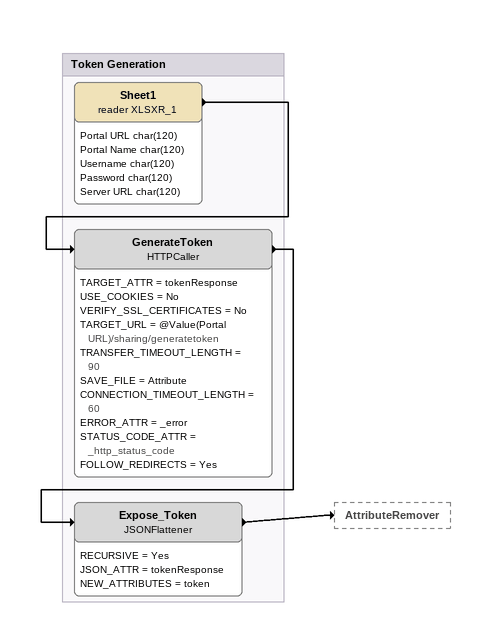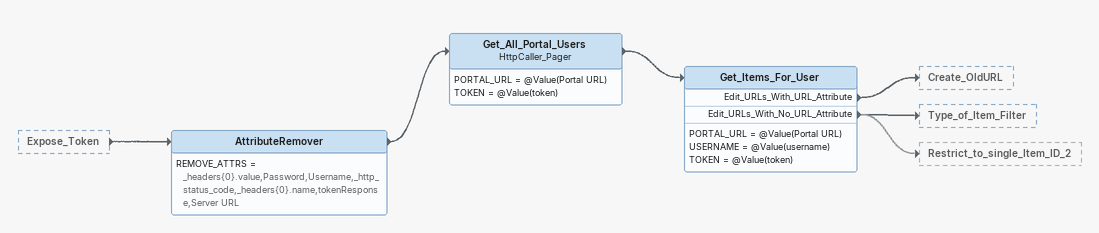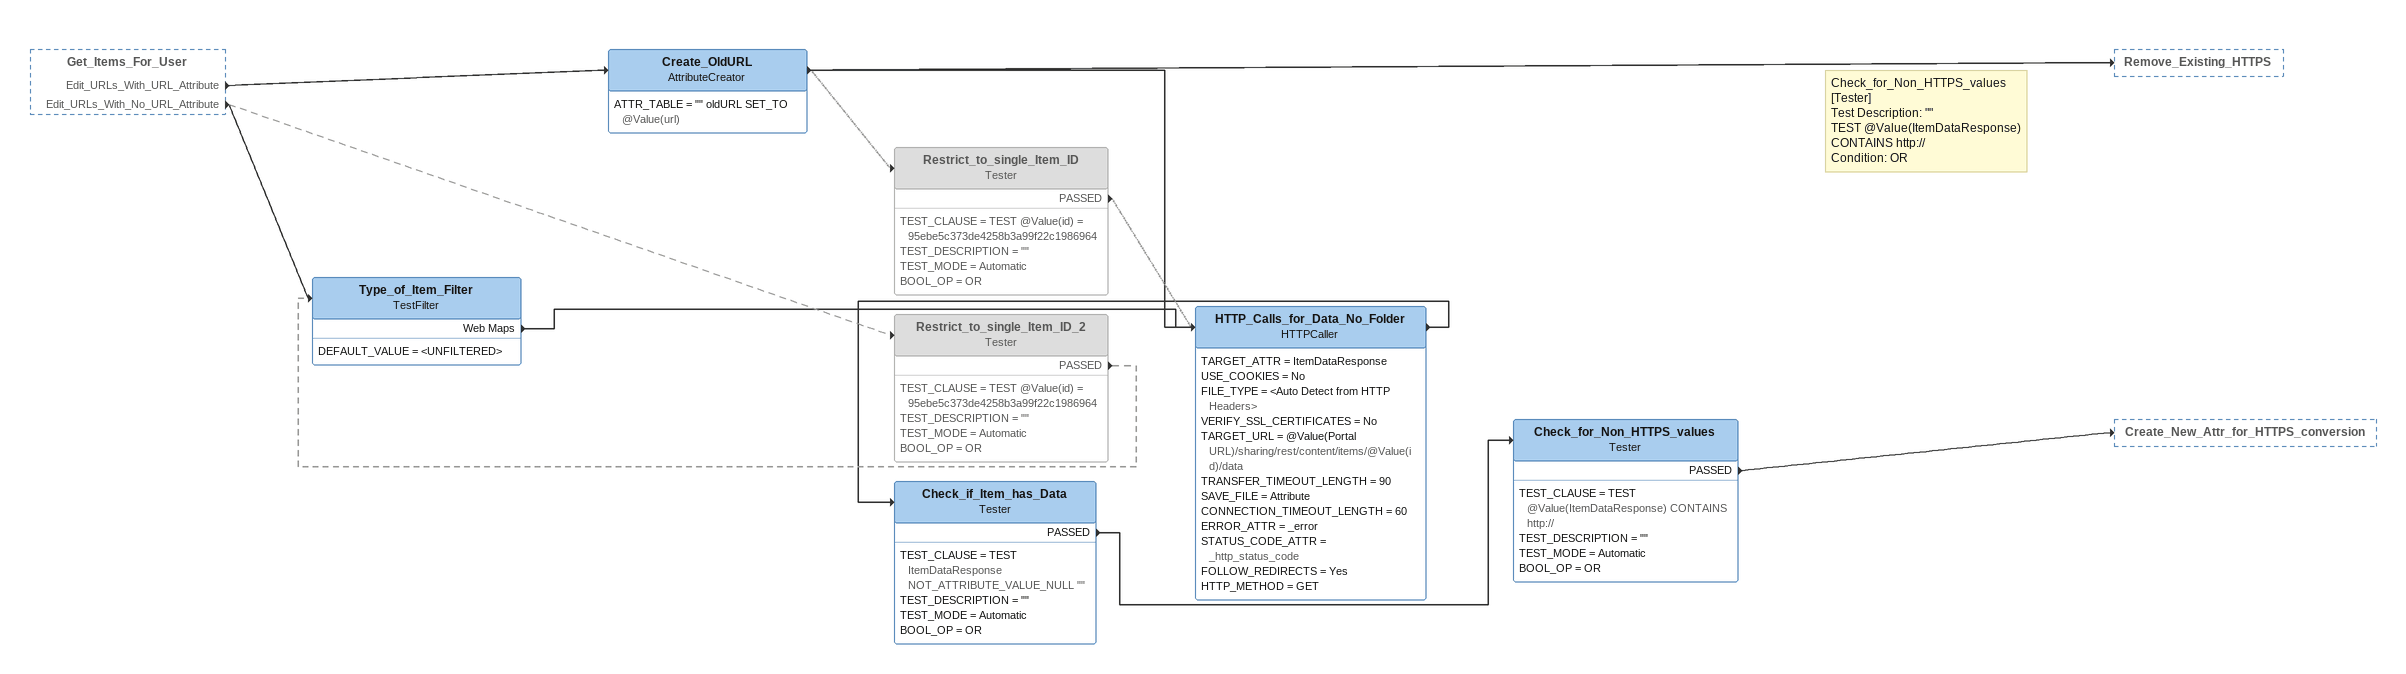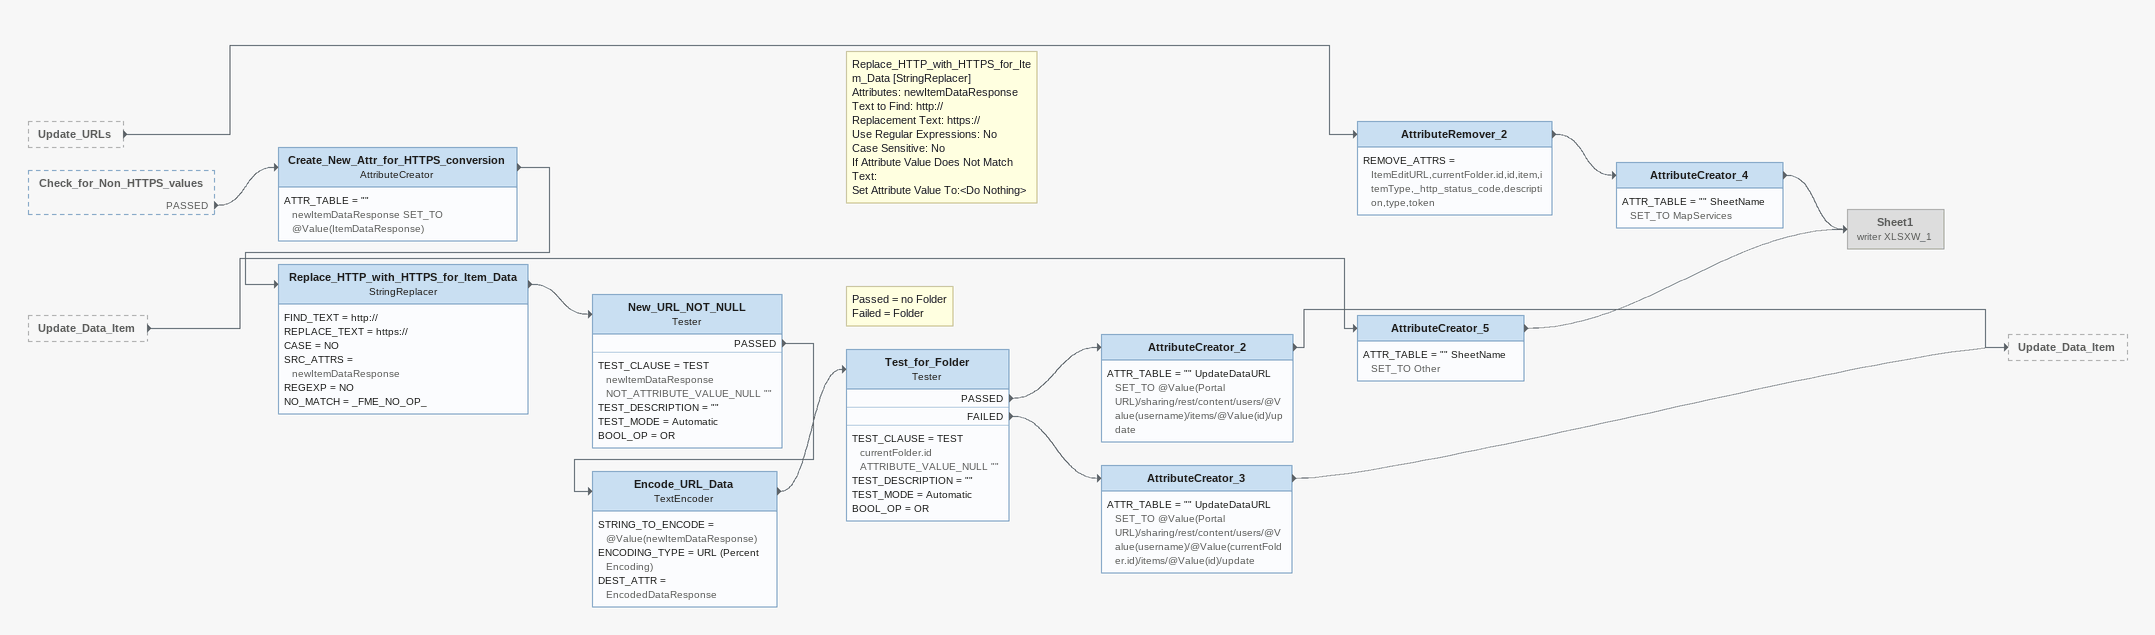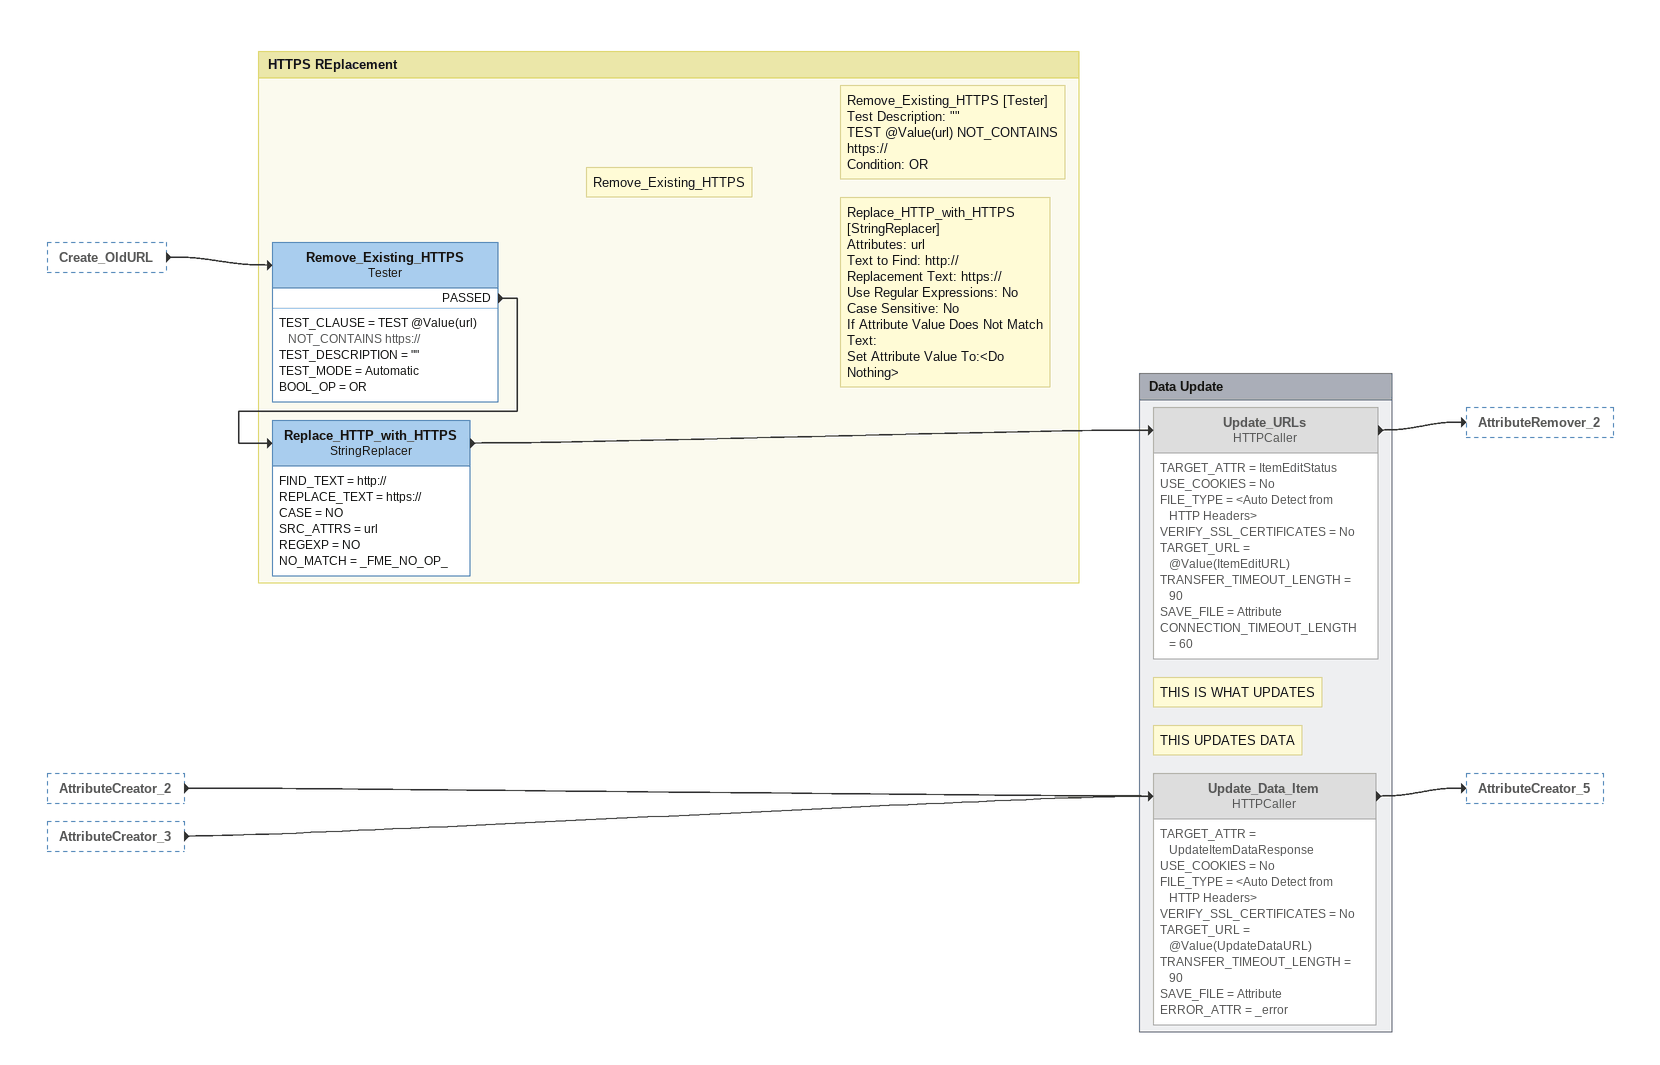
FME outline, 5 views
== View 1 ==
Bookmark: Token Generation
Sheet1 (reader XLSXR_1)
    attributes: Portal URL char(120), Portal Name char(120), Username char(120), Password char(120), Server URL char(120)
    -> GenerateToken
GenerateToken: HTTPCaller
    TARGET_ATTR = tokenResponse
    USE_COOKIES = No
    VERIFY_SSL_CERTIFICATES = No
    TARGET_URL = @Value(Portal URL)/sharing/generatetoken
    TRANSFER_TIMEOUT_LENGTH = 90
    SAVE_FILE = Attribute
    CONNECTION_TIMEOUT_LENGTH = 60
    ERROR_ATTR = _error
    STATUS_CODE_ATTR = _http_status_code
    FOLLOW_REDIRECTS = Yes
    -> Expose_Token
Expose_Token: JSONFlattener
    RECURSIVE = Yes
    JSON_ATTR = tokenResponse
    NEW_ATTRIBUTES = token
    -> AttributeRemover

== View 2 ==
Expose_Token [outside]
    -> AttributeRemover
AttributeRemover
    REMOVE_ATTRS = _headers{0}.value,Password,Username,_http_status_code,_headers{0}.name,tokenResponse,Server URL
    -> Get_All_Portal_Users
Get_All_Portal_Users: HttpCaller_Pager
    PORTAL_URL = @Value(Portal URL)
    TOKEN = @Value(token)
    -> Get_Items_For_User
Get_Items_For_User
    PORTAL_URL = @Value(Portal URL)
    USERNAME = @Value(username)
    TOKEN = @Value(token)
    Edit_URLs_With_URL_Attribute -> Create_OldURL
    Edit_URLs_With_No_URL_Attribute -> Type_of_Item_Filter
    Edit_URLs_With_No_URL_Attribute -> Restrict_to_single_Item_ID_2 [off]

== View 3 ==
Get_Items_For_User [outside]
    Edit_URLs_With_URL_Attribute -> Create_OldURL
    Edit_URLs_With_No_URL_Attribute -> Type_of_Item_Filter
    Edit_URLs_With_No_URL_Attribute -> Restrict_to_single_Item_ID_2 [off]
Create_OldURL: AttributeCreator
    ATTR_TABLE = "" oldURL SET_TO @Value(url)
    -> Remove_Existing_HTTPS
    -> Restrict_to_single_Item_ID [off]
    -> HTTP_Calls_for_Data_No_Folder
Restrict_to_single_Item_ID: Tester [off]
    TEST_CLAUSE = TEST @Value(id) = 95ebe5c373de4258b3a99f22c1986964
    TEST_DESCRIPTION = ""
    TEST_MODE = Automatic
    BOOL_OP = OR
    PASSED -> HTTP_Calls_for_Data_No_Folder [off]
Restrict_to_single_Item_ID_2: Tester [off]
    TEST_CLAUSE = TEST @Value(id) = 95ebe5c373de4258b3a99f22c1986964
    TEST_DESCRIPTION = ""
    TEST_MODE = Automatic
    BOOL_OP = OR
    PASSED -> Type_of_Item_Filter [off]
Type_of_Item_Filter: TestFilter
    DEFAULT_VALUE = <UNFILTERED>
    Web Maps -> HTTP_Calls_for_Data_No_Folder
HTTP_Calls_for_Data_No_Folder: HTTPCaller
    TARGET_ATTR = ItemDataResponse
    USE_COOKIES = No
    FILE_TYPE = <Auto Detect from HTTP Headers>
    VERIFY_SSL_CERTIFICATES = No
    TARGET_URL = @Value(Portal URL)/sharing/rest/content/items/@Value(id)/data
    TRANSFER_TIMEOUT_LENGTH = 90
    SAVE_FILE = Attribute
    CONNECTION_TIMEOUT_LENGTH = 60
    ERROR_ATTR = _error
    STATUS_CODE_ATTR = _http_status_code
    FOLLOW_REDIRECTS = Yes
    HTTP_METHOD = GET
    -> Check_if_Item_has_Data
Check_if_Item_has_Data: Tester
    TEST_CLAUSE = TEST ItemDataResponse NOT_ATTRIBUTE_VALUE_NULL ""
    TEST_DESCRIPTION = ""
    TEST_MODE = Automatic
    BOOL_OP = OR
    PASSED -> Check_for_Non_HTTPS_values
Note: Check_for_Non_HTTPS_values [Tester] / Test Description: "" / TEST @Value(ItemDataResponse) CONTAINS http:// / Condition: OR
Check_for_Non_HTTPS_values: Tester
    TEST_CLAUSE = TEST @Value(ItemDataResponse) CONTAINS http://
    TEST_DESCRIPTION = ""
    TEST_MODE = Automatic
    BOOL_OP = OR
    PASSED -> Create_New_Attr_for_HTTPS_conversion

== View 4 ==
Update_URLs [outside]
    -> AttributeRemover_2
Check_for_Non_HTTPS_values [outside]
    PASSED -> Create_New_Attr_for_HTTPS_conversion
Update_Data_Item [outside]
    -> AttributeCreator_5
AttributeRemover_2
    REMOVE_ATTRS = ItemEditURL,currentFolder.id,id,item,itemType,_http_status_code,description,type,token
    -> AttributeCreator_4
AttributeCreator_4
    ATTR_TABLE = "" SheetName SET_TO MapServices
    -> Sheet1 (writer XLSXW_1)
Create_New_Attr_for_HTTPS_conversion: AttributeCreator
    ATTR_TABLE = "" newItemDataResponse SET_TO @Value(ItemDataResponse)
    -> Replace_HTTP_with_HTTPS_for_Item_Data
Note: Replace_HTTP_with_HTTPS_for_Item_Data [StringReplacer] / Attributes: newItemDataResponse / Text to Find: http:// / Replacement Text: https:// / Use Regular Expressions: No / Case Sensitive: No / If Attribute Value Does Not Match Text: / Set Attribute Value To:<Do Nothing>
Replace_HTTP_with_HTTPS_for_Item_Data: StringReplacer
    FIND_TEXT = http://
    REPLACE_TEXT = https://
    CASE = NO
    SRC_ATTRS = newItemDataResponse
    REGEXP = NO
    NO_MATCH = _FME_NO_OP_
    -> New_URL_NOT_NULL
New_URL_NOT_NULL: Tester
    TEST_CLAUSE = TEST newItemDataResponse NOT_ATTRIBUTE_VALUE_NULL ""
    TEST_DESCRIPTION = ""
    TEST_MODE = Automatic
    BOOL_OP = OR
    PASSED -> Encode_URL_Data
Encode_URL_Data: TextEncoder
    STRING_TO_ENCODE = @Value(newItemDataResponse)
    ENCODING_TYPE = URL (Percent Encoding)
    DEST_ATTR = EncodedDataResponse
    -> Test_for_Folder
Note: Passed = no Folder / Failed = Folder
Test_for_Folder: Tester
    TEST_CLAUSE = TEST currentFolder.id ATTRIBUTE_VALUE_NULL ""
    TEST_DESCRIPTION = ""
    TEST_MODE = Automatic
    BOOL_OP = OR
    PASSED -> AttributeCreator_2
    FAILED -> AttributeCreator_3
AttributeCreator_2
    ATTR_TABLE = "" UpdateDataURL SET_TO @Value(Portal URL)/sharing/rest/content/users/@Value(username)/items/@Value(id)/update
    -> Update_Data_Item
AttributeCreator_3
    ATTR_TABLE = "" UpdateDataURL SET_TO @Value(Portal URL)/sharing/rest/content/users/@Value(username)/@Value(currentFolder.id)/items/@Value(id)/update
    -> Update_Data_Item
AttributeCreator_5
    ATTR_TABLE = "" SheetName SET_TO Other
    -> Sheet1 (writer XLSXW_1)
Sheet1 (writer XLSXW_1) [off]

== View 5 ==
Create_OldURL [outside]
    -> Remove_Existing_HTTPS
AttributeCreator_2 [outside]
    -> Update_Data_Item
AttributeCreator_3 [outside]
    -> Update_Data_Item

Bookmark: HTTPS REplacement
Note: Remove_Existing_HTTPS
Note: Remove_Existing_HTTPS [Tester] / Test Description: "" / TEST @Value(url) NOT_CONTAINS https:// / Condition: OR
Remove_Existing_HTTPS: Tester
    TEST_CLAUSE = TEST @Value(url) NOT_CONTAINS https://
    TEST_DESCRIPTION = ""
    TEST_MODE = Automatic
    BOOL_OP = OR
    PASSED -> Replace_HTTP_with_HTTPS
Note: Replace_HTTP_with_HTTPS [StringReplacer] / Attributes: url / Text to Find: http:// / Replacement Text: https:// / Use Regular Expressions: No / Case Sensitive: No / If Attribute Value Does Not Match Text: / Set Attribute Value To:<Do Nothing>
Replace_HTTP_with_HTTPS: StringReplacer
    FIND_TEXT = http://
    REPLACE_TEXT = https://
    CASE = NO
    SRC_ATTRS = url
    REGEXP = NO
    NO_MATCH = _FME_NO_OP_
    -> Update_URLs

Bookmark: Data Update
Note: THIS IS WHAT UPDATES
Update_URLs: HTTPCaller [off]
    TARGET_ATTR = ItemEditStatus
    USE_COOKIES = No
    FILE_TYPE = <Auto Detect from HTTP Headers>
    VERIFY_SSL_CERTIFICATES = No
    TARGET_URL = @Value(ItemEditURL)
    TRANSFER_TIMEOUT_LENGTH = 90
    SAVE_FILE = Attribute
    CONNECTION_TIMEOUT_LENGTH = 60
    -> AttributeRemover_2
Note: THIS UPDATES DATA
Update_Data_Item: HTTPCaller [off]
    TARGET_ATTR = UpdateItemDataResponse
    USE_COOKIES = No
    FILE_TYPE = <Auto Detect from HTTP Headers>
    VERIFY_SSL_CERTIFICATES = No
    TARGET_URL = @Value(UpdateDataURL)
    TRANSFER_TIMEOUT_LENGTH = 90
    SAVE_FILE = Attribute
    ERROR_ATTR = _error
    -> AttributeCreator_5
